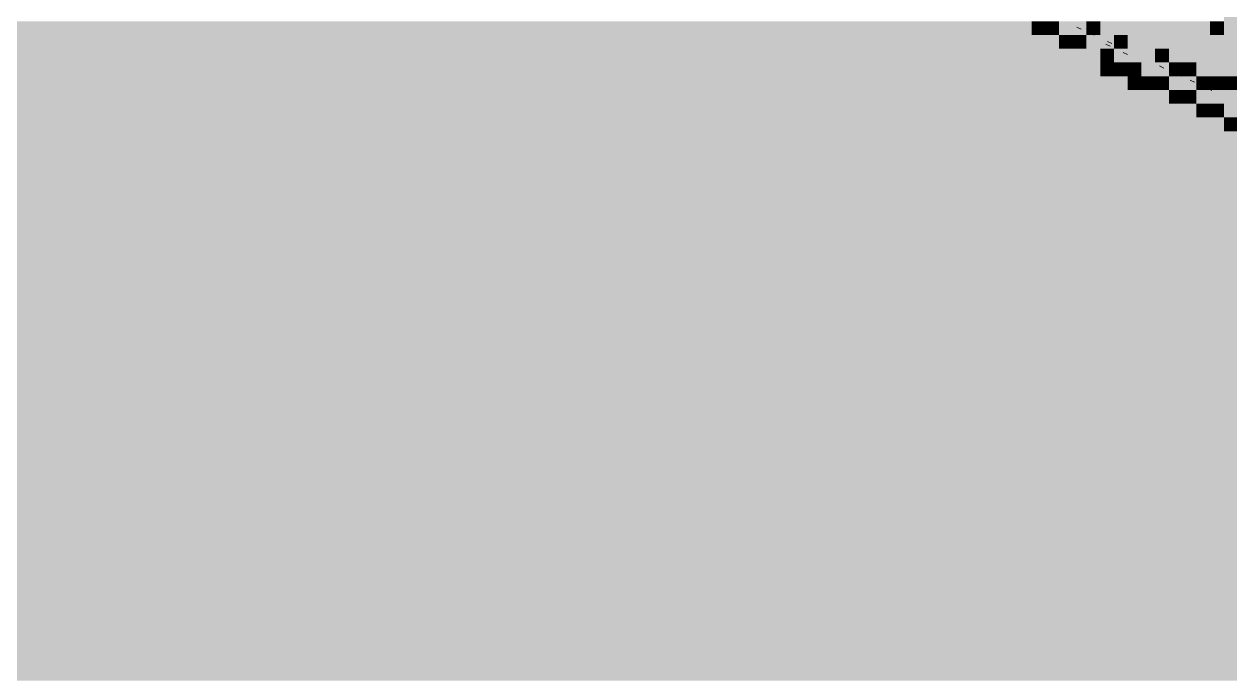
# Paper-space layout '03 3D Building and Roof' of a CAD drawing. Header units: millimetres. Extents: x 5 to 415, y 5 to 292.
# Drawn here: x 171.61 to 186.24, y 174.75 to 182.63 of the extents above; entities that cross this region are included whole.
import ezdxf

# ---------------------------------------------------------------- set-up
doc = ezdxf.new("R2010")
doc.units = ezdxf.units.MM
doc.layers.add('EXISTING', color=7, linetype='Continuous')
doc.layers.add('IMAGES', color=7, linetype='Continuous')

# ---------------------------------------------------------------- blocks, each defined once
blk = doc.blocks.new('SHEET_03')
at = {"layer": 'EXISTING', "color": 250, "lineweight": 9}
for p, q in [((184.434, 182.57), (184.382, 182.595)), ((184.593, 182.496), (184.54, 182.521)), ((184.786, 182.364), (184.733, 182.388)), ((184.804, 182.397), (184.751, 182.422)), ((184.997, 182.265), (184.944, 182.289)), ((185.437, 182.099), (185.384, 182.124)), ((185.648, 182), (185.595, 182.025)), ((185.807, 181.926), (185.754, 181.951)), ((186.018, 181.827), (185.965, 181.852))]:
    blk.add_line(p, q, dxfattribs=at)
at = {"layer": 'IMAGES', "color": 7}
for points in [[(186.165, 182.5), (186.331, 182.5), (186.165, 192.333), (186.331, 192.333)], [(128.175, 182.5), (183.832, 182.5), (128.175, 182.667), (183.832, 182.667)], [(183.832, 182.5), (183.998, 182.5), (183.832, 182.667), (183.998, 182.667)], [(183.998, 182.5), (184.165, 182.5), (183.998, 182.667), (184.165, 182.667)], [(184.165, 182.5), (184.498, 182.5), (184.165, 182.667), (184.498, 182.667)], [(184.498, 182.5), (184.665, 182.5), (184.498, 182.667), (184.665, 182.667)], [(184.665, 182.5), (184.998, 182.5), (184.665, 182.667), (184.998, 182.667)], [(184.998, 182.5), (185.665, 182.5), (184.998, 182.667), (185.665, 182.667)], [(185.665, 182.5), (185.998, 182.5), (185.665, 182.667), (185.998, 182.667)], [(185.998, 182.5), (186.165, 182.5), (185.998, 182.667), (186.165, 182.667)], [(128.509, 182.333), (184.165, 182.333), (128.509, 182.5), (184.165, 182.5)], [(184.165, 182.333), (184.332, 182.333), (184.165, 182.5), (184.332, 182.5)], [(184.332, 182.333), (184.498, 182.333), (184.332, 182.5), (184.498, 182.5)], [(184.498, 182.333), (184.832, 182.333), (184.498, 182.5), (184.832, 182.5)], [(184.832, 182.333), (184.998, 182.333), (184.832, 182.5), (184.998, 182.5)], [(184.998, 182.333), (185.331, 182.333), (184.998, 182.5), (185.331, 182.5)], [(185.331, 182.333), (186.331, 182.333), (185.331, 182.5), (186.331, 182.5)], [(129.009, 182.167), (184.332, 182.167), (129.009, 182.333), (184.332, 182.333)], [(184.332, 182.167), (184.665, 182.167), (184.332, 182.333), (184.665, 182.333)], [(184.665, 182.167), (184.832, 182.167), (184.665, 182.333), (184.832, 182.333)], [(184.832, 182.167), (185.331, 182.167), (184.832, 182.333), (185.331, 182.333)], [(185.331, 182.167), (185.498, 182.167), (185.331, 182.333), (185.498, 182.333)], [(185.498, 182.167), (185.831, 182.167), (185.498, 182.333), (185.831, 182.333)], [(185.831, 182.167), (186.331, 182.167), (185.831, 182.333), (186.331, 182.333)], [(129.342, 182), (184.665, 182), (129.342, 182.167), (184.665, 182.167)], [(184.665, 182), (184.832, 182), (184.665, 182.167), (184.832, 182.167)], [(184.832, 182), (184.998, 182), (184.832, 182.167), (184.998, 182.167)], [(184.998, 182), (185.165, 182), (184.998, 182.167), (185.165, 182.167)], [(185.165, 182), (185.498, 182), (185.165, 182.167), (185.498, 182.167)], [(185.498, 182), (185.665, 182), (185.498, 182.167), (185.665, 182.167)], [(185.665, 182), (185.831, 182), (185.665, 182.167), (185.831, 182.167)], [(185.831, 182), (186.165, 182), (185.831, 182.167), (186.165, 182.167)], [(186.165, 182), (186.831, 182), (186.165, 182.167), (186.831, 182.167)], [(129.675, 181.833), (184.998, 181.833), (129.675, 182), (184.998, 182)], [(184.998, 181.833), (185.165, 181.833), (184.998, 182), (185.165, 182)], [(185.165, 181.833), (185.331, 181.833), (185.165, 182), (185.331, 182)], [(185.331, 181.833), (185.498, 181.833), (185.331, 182), (185.498, 182)], [(185.498, 181.833), (185.831, 181.833), (185.498, 182), (185.831, 182)], [(185.831, 181.833), (185.998, 181.833), (185.831, 182), (185.998, 182)], [(185.998, 181.833), (186.165, 181.833), (185.998, 182), (186.165, 182)], [(186.165, 181.833), (186.331, 181.833), (186.165, 182), (186.331, 182)], [(130.008, 181.667), (185.498, 181.667), (130.008, 181.833), (185.498, 181.833)], [(185.498, 181.667), (185.665, 181.667), (185.498, 181.833), (185.665, 181.833)], [(185.665, 181.667), (185.831, 181.667), (185.665, 181.833), (185.831, 181.833)], [(185.831, 181.667), (186.331, 181.667), (185.831, 181.833), (186.331, 181.833)], [(130.342, 181.5), (185.831, 181.5), (130.342, 181.667), (185.831, 181.667)], [(185.831, 181.5), (185.998, 181.5), (185.831, 181.667), (185.998, 181.667)], [(185.998, 181.5), (186.165, 181.5), (185.998, 181.667), (186.165, 181.667)], [(186.165, 181.5), (186.665, 181.5), (186.165, 181.667), (186.665, 181.667)], [(130.842, 181.333), (186.165, 181.333), (130.842, 181.5), (186.165, 181.5)], [(186.165, 181.333), (186.331, 181.333), (186.165, 181.5), (186.331, 181.5)], [(131.175, 181.167), (186.498, 181.167), (131.175, 181.333), (186.498, 181.333)], [(131.342, 181), (186.998, 181), (131.342, 181.167), (186.998, 181.167)], [(131.675, 180.833), (187.331, 180.833), (131.675, 181), (187.331, 181)], [(132.175, 180.667), (187.664, 180.667), (132.175, 180.833), (187.664, 180.833)], [(132.508, 180.5), (187.831, 180.5), (132.508, 180.667), (187.831, 180.667)], [(132.841, 180.333), (188.331, 180.333), (132.841, 180.5), (188.331, 180.5)], [(133.175, 180.167), (188.664, 180.167), (133.175, 180.333), (188.664, 180.333)], [(133.674, 180), (188.997, 180), (133.674, 180.167), (188.997, 180.167)], [(134.008, 179.833), (189.331, 179.833), (134.008, 180), (189.331, 180)], [(134.341, 179.667), (190.164, 179.667), (134.341, 179.833), (190.164, 179.833)], [(134.674, 179.5), (190.164, 179.5), (134.674, 179.667), (190.164, 179.667)], [(135.008, 179.333), (190.497, 179.333), (135.008, 179.5), (190.497, 179.5)], [(135.341, 179.167), (190.83, 179.167), (135.341, 179.333), (190.83, 179.333)], [(135.674, 179), (190.997, 179), (135.674, 179.167), (190.997, 179.167)], [(136.007, 178.833), (191.497, 178.833), (136.007, 179), (191.497, 179)], [(136.507, 178.667), (191.83, 178.667), (136.507, 178.833), (191.83, 178.833)], [(136.841, 178.5), (192.164, 178.5), (136.841, 178.667), (192.164, 178.667)], [(137.174, 178.333), (192.663, 178.333), (137.174, 178.5), (192.663, 178.5)], [(137.507, 178.167), (192.997, 178.167), (137.507, 178.333), (192.997, 178.333)], [(137.84, 178), (193.33, 178), (137.84, 178.167), (193.33, 178.167)], [(138.174, 177.833), (193.663, 177.833), (138.174, 178), (193.663, 178)], [(138.507, 177.667), (193.997, 177.667), (138.507, 177.833), (193.997, 177.833)], [(138.84, 177.5), (194.496, 177.5), (138.84, 177.667), (194.496, 177.667)], [(139.34, 177.333), (194.663, 177.333), (139.34, 177.5), (194.663, 177.5)], [(139.673, 177.167), (194.996, 177.167), (139.673, 177.333), (194.996, 177.333)], [(140.007, 177), (195.33, 177), (140.007, 177.167), (195.33, 177.167)], [(140.34, 176.833), (195.83, 176.833), (140.34, 177), (195.83, 177)], [(140.673, 176.667), (196.163, 176.667), (140.673, 176.833), (196.163, 176.833)], [(141.173, 176.5), (196.496, 176.5), (141.173, 176.667), (196.496, 176.667)], [(141.34, 176.333), (196.829, 176.333), (141.34, 176.5), (196.829, 176.5)], [(141.84, 176.167), (197.163, 176.167), (141.84, 176.333), (197.163, 176.333)], [(142.006, 176), (197.496, 176), (142.006, 176.167), (197.496, 176.167)], [(142.506, 175.833), (197.829, 175.833), (142.506, 176), (197.829, 176)], [(142.839, 175.667), (198.162, 175.667), (142.839, 175.833), (198.162, 175.833)], [(143.173, 175.5), (198.496, 175.5), (143.173, 175.667), (198.496, 175.667)], [(143.506, 175.333), (198.996, 175.333), (143.506, 175.5), (198.996, 175.5)], [(143.839, 175.167), (199.329, 175.167), (143.839, 175.333), (199.329, 175.333)], [(144.339, 175), (199.662, 175), (144.339, 175.167), (199.662, 175.167)], [(144.672, 174.833), (199.995, 174.833), (144.672, 175), (199.995, 175)], [(144.839, 174.667), (200.329, 174.667), (144.839, 174.833), (200.329, 174.833)]]:
    blk.add_solid(points, dxfattribs=at)

psp = doc.layouts.new('03 3D Building and Roof')

# ---------------------------------------------------------------- block references
psp.add_blockref('SHEET_03', (0, 0))

doc.saveas('drawing.dxf')
